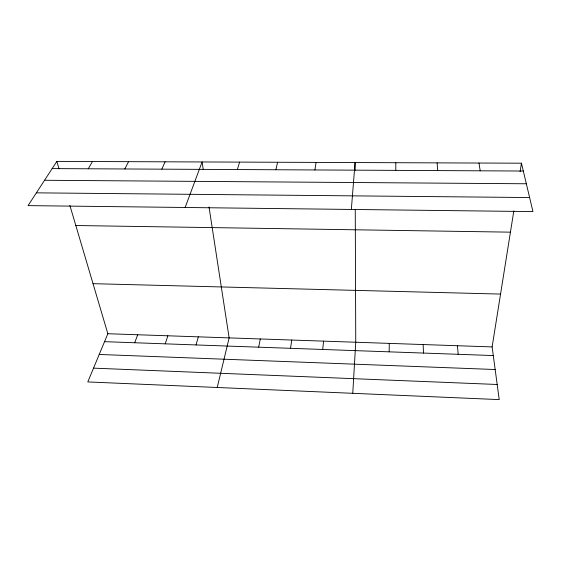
<?xml version="1.0" encoding="UTF-8"?>
<svg xmlns="http://www.w3.org/2000/svg" width="561" height="561" viewBox="0 0 561 561"><rect width="100%" height="100%" fill="white"/><g stroke="black" fill="none" stroke-linecap="round" stroke-linejoin="round"><path stroke-width="0.84" d="M395.8 170.376L395.814 162.718M389.173 351.838L389.264 343.381M352.764 393.31L355.751 342.231L355.253 209.281M351.34 209.449L355.085 162.557L355.113 170.376M322.708 349.468L323.578 341.13M290.521 348.318L291.762 340.036M314.91 169.955L316.081 162.402M69.866 205.396L107.845 333.732L87.797 381.929L499.22 399.607L492.123 346.915L513.841 210.831M520.089 171.701L521.45 163.202L56.843 161.393L28.05 205.621L532.95 211.595L521.45 163.202M258.677 347.182L260.283 338.956M275.879 169.759L277.59 162.255M217.233 387.49L229.14 337.89L209.029 207.023M196.027 344.938L198.335 336.831M237.359 169.555L239.596 162.108M165.207 343.837L167.851 335.787M134.71 342.75L137.69 334.756M185.144 207.479L202.1 161.961L203.271 169.59M161.827 169.163L165.088 161.813M124.794 168.973L128.546 161.673M88.238 168.784L92.467 161.533M52.152 168.595L523.308 171.035M44.557 180.27L526.337 183.77M36.367 192.844L529.612 197.542M75.819 225.522L510.44 232.163M93.035 283.677L500.559 294.076M107.845 333.732L492.123 346.915M104.542 341.67L493.287 355.562M99.22 354.461L495.167 369.524M93.526 368.142L497.179 384.481M56.843 161.393L59.045 168.84M478.982 163.041L480.202 170.817M457.446 345.723L458.183 354.307M437.11 162.872L437.699 170.593M423.155 344.545L423.478 353.065"/></g></svg>
